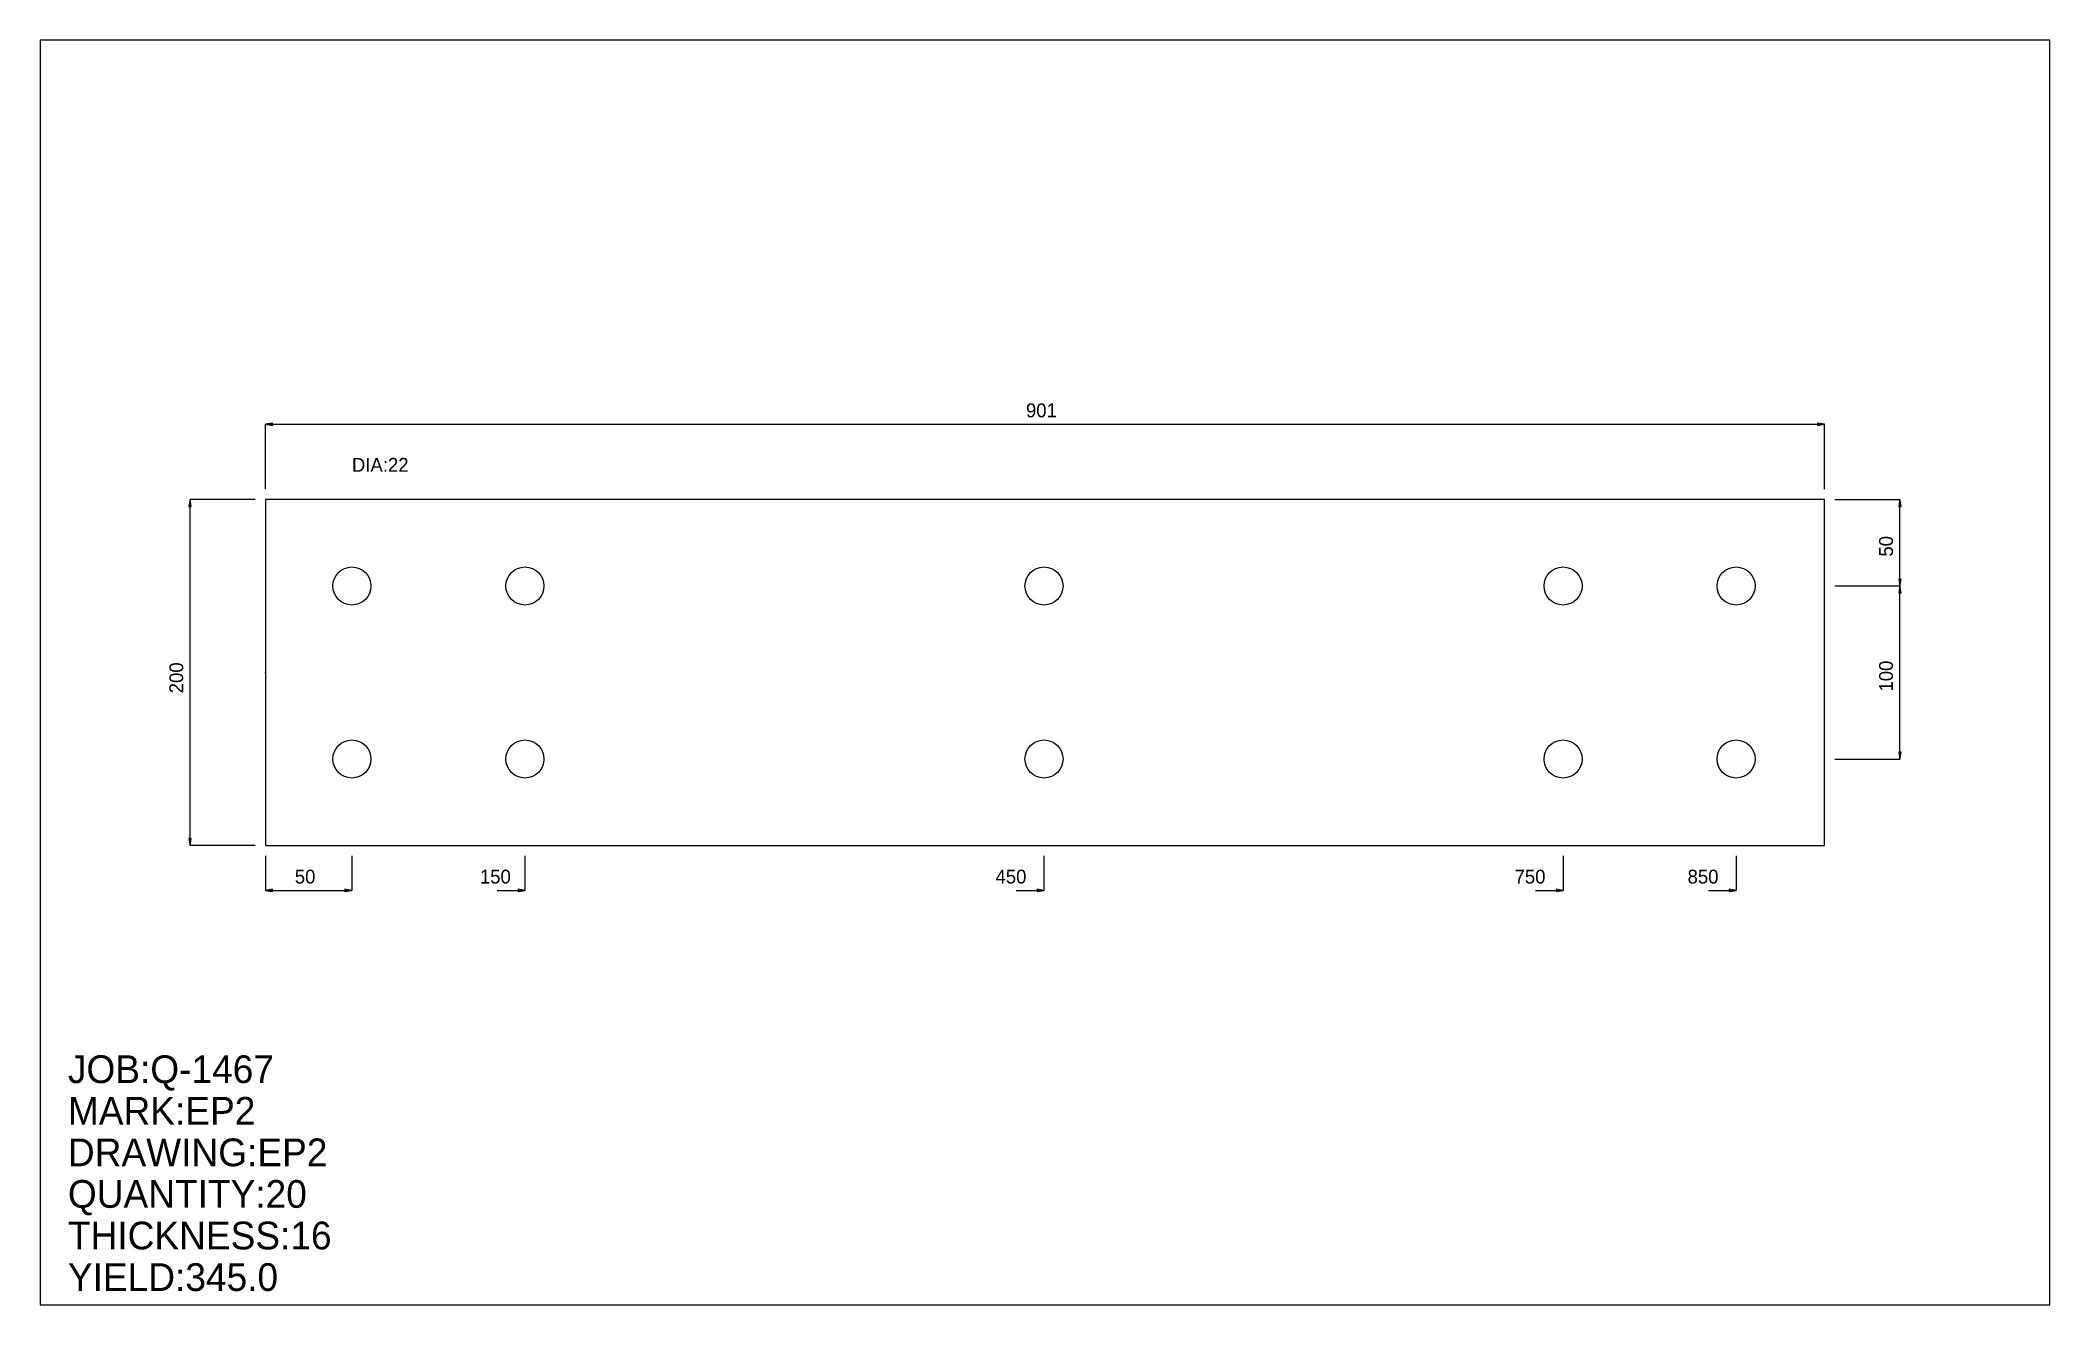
# Model space of a CAD drawing. Extents: x 0 to 1161, y 0 to 731.
import ezdxf

# ---------------------------------------------------------------- set-up
doc = ezdxf.new("R2010")
doc.units = 0
doc.header["$LTSCALE"] = 0.125
for name, color, linetype in [('2', 7, 'CONTINUOUS'), ('3', 1, 'CONTINUOUS'), ('4', 1, 'CONTINUOUS'), ('5', 7, 'CONTINUOUS'), ('6', 6, 'CONTINUOUS')]:
    doc.layers.add(name, color=color, linetype=linetype)

# ---------------------------------------------------------------- blocks, each defined once
blk = doc.blocks.new('ARROW')
at = {"layer": '2', "linetype": 'CONTINUOUS'}
for p, q in [((0, 0), (-1, 0.166667)), ((-1, 0.166667), (-1, -0.166667)), ((-1, -0.166667), (0, 0))]:
    blk.add_line(p, q, dxfattribs=at)
blk = doc.blocks.new('PLATE')
at = {"layer": '3', "linetype": 'CONTINUOUS'}
for p, q in [((0, 0), (0, -200)), ((901.15698, 0), (0, 0)), ((901.15698, -200), (901.15698, 0)), ((0, -200), (901.15698, -200))]:
    blk.add_line(p, q, dxfattribs=at)
at = {"layer": '4', "linetype": 'CONTINUOUS'}
for centre in [(50, -50), (150, -50), (450, -50), (750, -50), (850, -50), (50, -150), (150, -150), (450, -150), (750, -150), (850, -150)]:
    blk.add_circle(centre, 11, dxfattribs=at)
at = {"layer": '5', "linetype": 'CONTINUOUS'}
for p, q in [((-0.1, -100), (0.1, -100)), ((0, -100.1), (0, -99.900002))]:
    blk.add_line(p, q, dxfattribs=at)
blk.add_circle((0, -100), 0.1, dxfattribs=at)
at = {"layer": '6', "linetype": 'CONTINUOUS'}
for p, q in [((0, 6.007713), (0, 43.555923)), ((0, 43.505924), (901.15698, 43.505924)), ((901.15698, 6.007713), (901.15698, 43.555923)), ((-6.007698, 0), (-43.555908, 0.000003)), ((-43.505924, -200), (-43.505909, 0.000003)), ((907.16467, 0), (944.71289, -0.000003)), ((944.6629, -50.000004), (944.6629, -0.000003)), ((907.16467, -50), (944.71289, -50.000004)), ((907.16467, -50), (944.71289, -50.000004)), ((944.6629, -150), (944.6629, -50.000004)), ((907.16467, -150), (944.71289, -150)), ((-6.007713, -200), (-43.555923, -200)), ((0, -206.00772), (0, -226.03343)), ((50, -206.00772), (50, -226.03343)), ((150, -206.00772), (150, -226.03343)), ((450, -206.00772), (450, -226.03343)), ((750, -206.00772), (750, -226.03343)), ((850, -206.00772), (850, -226.03343)), ((0, -225.98343), (50, -225.98343)), ((133.97943, -225.98343), (150, -225.98343)), ((433.97943, -225.98343), (450, -225.98343)), ((733.97943, -225.98343), (750, -225.98343)), ((833.97943, -225.98343), (850, -225.98343))]:
    blk.add_line(p, q, dxfattribs=at)
at = {"layer": '6', "xscale": 4.005142, "yscale": 4.005142, "zscale": 4.005142}
for p, rotation in [((0, 43.505924), 180), ((-43.505909, 0.000003), 90), ((944.6629, -0.000003), 90), ((944.6629, -50.000004), 270), ((944.6629, -50.000004), 90), ((944.6629, -150), 270), ((-43.505924, -200), 270), ((0, -225.98343), 180)]:
    blk.add_blockref('ARROW', p, dxfattribs=dict(at, rotation=rotation))
for p in [(901.15698, 43.505924), (50, -225.98343), (150, -225.98343), (450, -225.98343), (750, -225.98343), (850, -225.98343)]:
    blk.add_blockref('ARROW', p, dxfattribs=at)
at = {"layer": '5'}
blk.add_text('ZERO', height=0.015, dxfattribs=at).set_placement((0, -100))
at = {"layer": '6'}
for s, p in [('901', (439.56436, 47.511066)), ('DIA:22', (50, 16.020569)), ('50', (16.989716, -221.97829)), ('150', (123.96658, -221.97829)), ('450', (421.96399, -221.97829)), ('750', (721.96399, -221.97829)), ('850', (821.96399, -221.97829))]:
    blk.add_text(s, height=8.01, dxfattribs=at).set_placement(p)
for s, p in [('50', (940.65778, -33.010288)), ('200', (-47.511059, -112.01543)), ('100', (940.65778, -111.01414))]:
    blk.add_text(s, height=8.01, rotation=90, dxfattribs=at).set_placement(p)

msp = doc.modelspace()

# ---------------------------------------------------------------- linework, layer by layer
at = {"layer": '5', "linetype": 'CONTINUOUS'}
for p, q in [((1161.4913, 730.93848), (0, 730.93848)), ((0, 730.93848), (0, 0)), ((1161.4913, 0), (1161.4913, 730.93848)), ((0, 0), (1161.4913, 0))]:
    msp.add_line(p, q, dxfattribs=at)

# ---------------------------------------------------------------- block references
at = {"layer": '2'}
msp.add_blockref('PLATE', (130.16718, 465.46924), dxfattribs=at)

# ---------------------------------------------------------------- texts
at = {"layer": '5'}
for s, p in [('JOB:Q-1467', (16.020569, 128.16455)), ('MARK:EP2', (16.020569, 104.1337)), ('DRAWING:EP2', (16.020569, 80.102844)), ('QUANTITY:20', (16.020569, 56.071991)), ('THICKNESS:16', (16.020569, 32.041138)), ('YIELD:345.0', (16.020569, 8.010284))]:
    msp.add_text(s, height=16.021, dxfattribs=at).set_placement(p)

doc.saveas('drawing.dxf')
